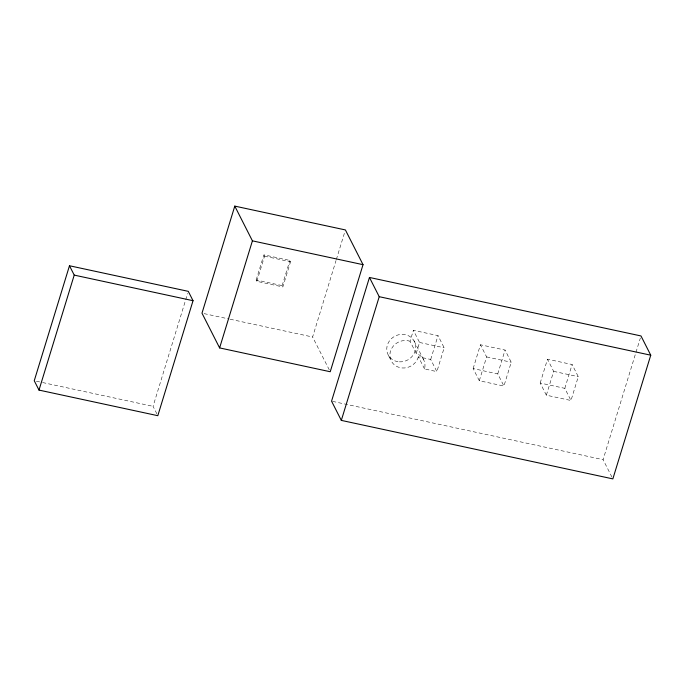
<?xml version="1.0" encoding="UTF-8"?>
<svg xmlns="http://www.w3.org/2000/svg" width="685" height="685" viewBox="0 0 685 685"><rect width="100%" height="100%" fill="white"/><g stroke="black" fill="none" stroke-linecap="round" stroke-linejoin="round"><path stroke-width="0.51" stroke-dasharray="3.42 2.57" d="M424.529 368.95L418.364 356.791L430.702 359.454L436.876 371.612L424.529 368.95A14.719 13.512 -26.9 0 0 416.197 353.409L410.032 341.25L413.38 330.316L438.006 335.616L444.171 347.774L436.876 371.612M418.338 356.876L418.227 357.245A14.719 13.512 -26.9 0 1 399.706 367.562A14.719 13.512 -26.9 0 1 390.827 350.24A14.719 13.512 -26.9 0 1 410.032 341.25M156.856 413.817L153.055 406.333L187.664 293.385M256.173 279.994L263.879 254.837L289.866 260.437L290.543 261.773L282.837 286.929L256.849 281.329L256.173 279.994L282.16 285.594L282.837 286.929M256.849 281.329L264.556 256.181L263.879 254.837M282.16 285.594L289.866 260.437M329.279 369.866L312.608 337.003L336.035 260.523M336.344 259.504L344.778 231.975M416.197 353.409L419.554 342.474L413.38 330.316M430.702 359.454L438.006 335.616M473.138 368.59L480.433 344.76L505.059 350.069L511.233 362.228L503.929 386.057L479.303 380.749L473.138 368.59L497.755 373.899L503.929 386.057M479.303 380.749L486.607 356.919L480.433 344.76M497.755 373.899L505.059 350.069M540.191 383.035L547.495 359.205L572.112 364.514L578.286 376.673L570.982 400.502L546.356 395.194L540.191 383.035L564.817 388.344L570.982 400.502M546.356 395.194L553.66 371.364L547.495 359.205M564.817 388.344L572.112 364.514M611.919 477.06L603.091 459.652L640.364 337.988M264.556 256.181L290.543 261.773M419.554 342.474L444.171 347.774M486.607 356.919L511.233 362.228M553.66 371.364L578.286 376.673M204.079 313.619L229.124 319.013M230.169 319.236L312.608 337.003M332.602 401.384L603.091 459.652M36.331 381.194L41.545 382.316M42.59 382.538L153.055 406.333M413.954 340.719L423.518 359.505M388.506 355.489L390.981 360.404M399.355 361.843A14.719 13.512 -26.9 0 0 414.605 341.961A14.719 13.512 -26.9 0 0 389.739 340.513A14.719 13.512 -26.9 0 0 399.355 361.843"/><path stroke-width="1.03" d="M69.476 265.754L34.25 380.74L38.994 390.09L157.807 415.692L193.033 300.698L188.281 291.348L69.476 265.754L74.22 275.105L38.994 390.09M234.784 206.108L201.989 313.173L219.611 347.911L330.23 371.741L363.033 264.675L345.403 229.937L234.784 206.108L252.414 240.846L219.611 347.911M369.455 277.451L331.557 401.153L341.318 420.393L612.852 478.892L650.75 355.19L640.989 335.95L369.455 277.451L379.216 296.691L341.318 420.393M252.414 240.846L363.033 264.675M379.216 296.691L650.75 355.19M74.22 275.105L193.033 300.698"/></g></svg>
